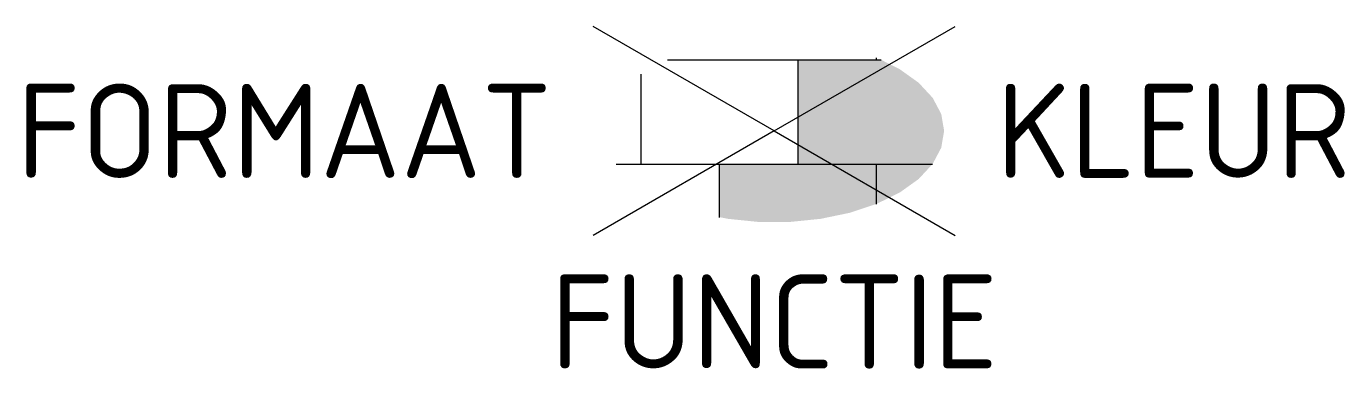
# Model space of a CAD drawing. Extents: x -14.3 to 10.9, y -4.5 to 2.
import ezdxf
from ezdxf.enums import TextEntityAlignment as Align

# ---------------------------------------------------------------- set-up
doc = ezdxf.new("R2010")
doc.units = 0
doc.styles.add('NLCS-ISO', font='NLCS-ISO.ttf')

msp = doc.modelspace()

# ---------------------------------------------------------------- hatches: boundary and pattern name
h = msp.add_hatch(color=254)
h.dxf.hatch_style = 1
h.paths.add_polyline_path([(1.449, -1.567), (1.949, -1.4), (1.949, -0.639), (0.449, -0.639), (-1.051, -0.639), (-1.051, -1.65), (-0.889, -1.683), (-0.3, -1.743), (0.3, -1.743), (0.889, -1.683)])
h.paths.add_polyline_path([(2.763, -0.921), (3.024, -0.639), (1.949, -0.639), (1.949, -1.4), (1.959, -1.397), (2.402, -1.179)])
h.paths.add_polyline_path([(2.402, 1.179), (2.043, 1.361), (0.449, 1.361), (0.449, -0.639), (3.024, -0.639), (3.031, -0.632), (3.195, -0.322), (3.25, 0), (3.195, 0.322), (3.031, 0.632), (2.763, 0.921)])

# ---------------------------------------------------------------- linework, layer by layer
for p, q in [((0, 0), (-3.464, 2)), ((0, 0), (3.464, 2)), ((-2.043, 1.361), (2.043, 1.361)), ((0.449, 1.361), (0.449, -0.639)), ((1.949, 1.4), (1.949, 1.361)), ((-2.551, 1.085), (-2.551, -0.639)), ((0, 0), (-3.464, -2)), ((0, 0), (3.464, -2)), ((-3.026, -0.639), (3.026, -0.639)), ((-1.051, -0.639), (-1.051, -1.656)), ((1.949, -0.639), (1.949, -1.4))]:
    msp.add_line(p, q)

# ---------------------------------------------------------------- texts
at = {"style": 'NLCS-ISO'}
msp.add_attdef('FORMAAT', text='40x60', height=1.8, dxfattribs=at).set_placement((-4.25, 0), align=Align.MIDDLE_RIGHT)
msp.add_attdef('KLEUR', text='G', height=1.8, dxfattribs=at).set_placement((4.25, 0), align=Align.MIDDLE_LEFT)
at = {"style": 'NLCS-ISO', "flags": 1}
msp.add_attdef('FUNCTIE', text='', height=1.8, dxfattribs=at).set_placement((0, -2.75), align=Align.TOP_CENTER)

doc.saveas('drawing.dxf')
